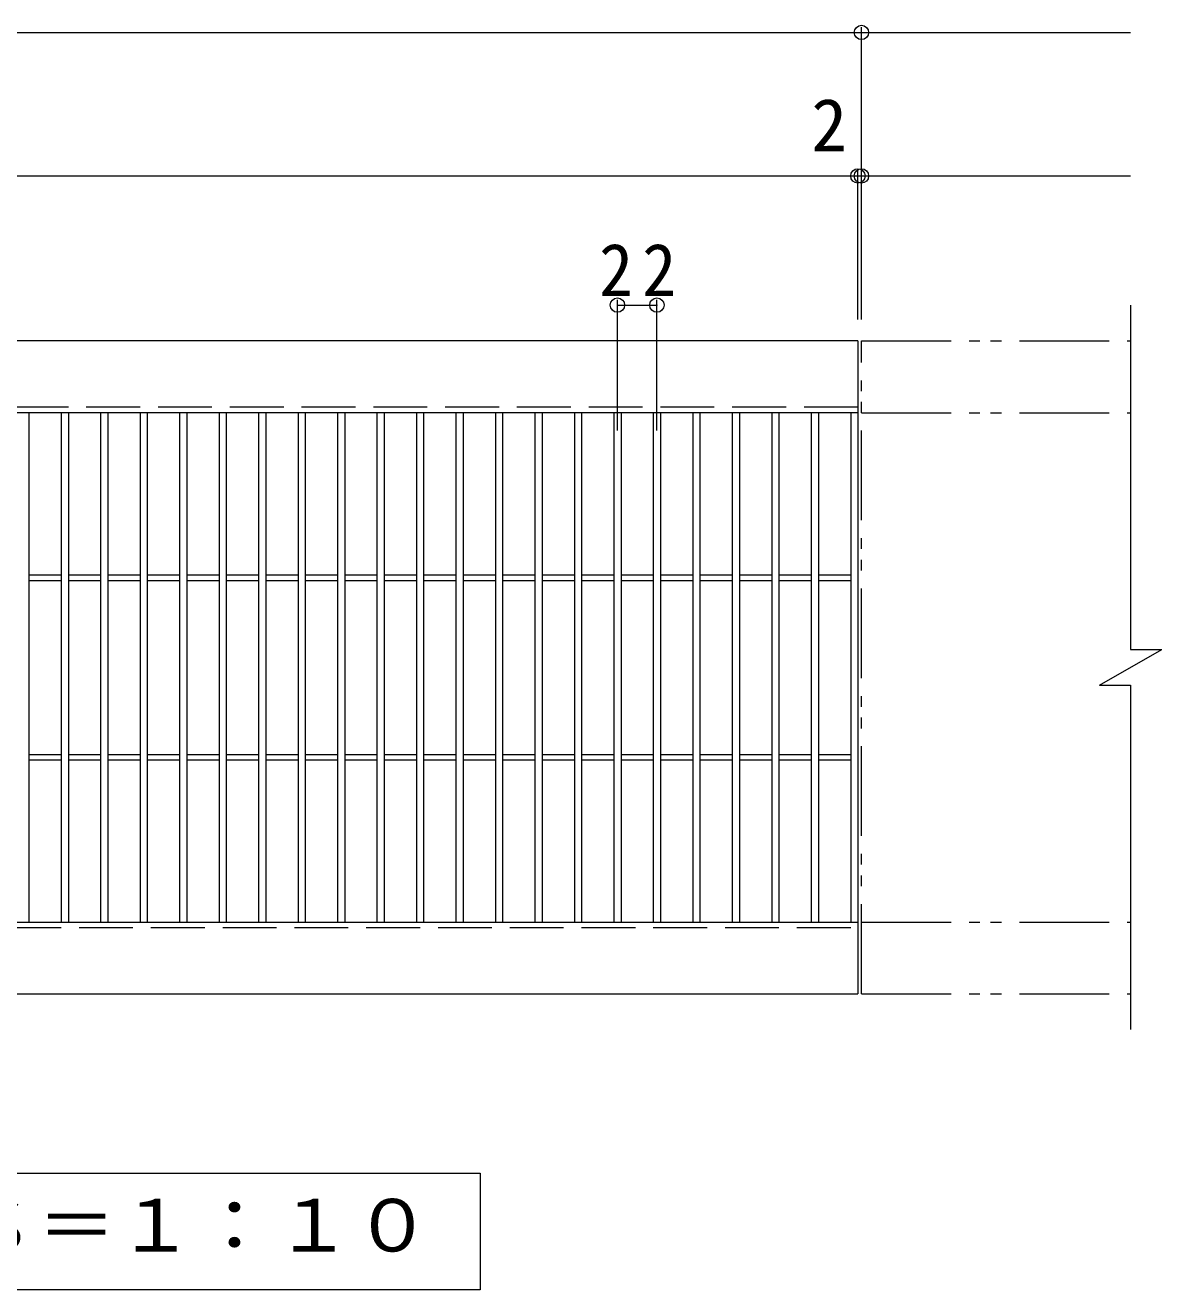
# Model space of a CAD drawing. Units: millimetres at full size, sheet at 1:10; details may follow other scales. Extents: x -1651 to 1789, y -1355 to 1163.
# Drawn here: x -905 to -271, y 427 to 1132 of the extents above; entities that cross this region are included whole.
import ezdxf
from ezdxf.enums import TextEntityAlignment as Align

# ---------------------------------------------------------------- set-up
doc = ezdxf.new("R2010")
doc.units = ezdxf.units.MM
doc.header["$LTSCALE"] = 10
doc.header["$PDMODE"] = 32
doc.header["$PDSIZE"] = 8
doc.linetypes.add('DASHED3', pattern=[4, 3, -1])
doc.linetypes.add('DOUBLE_CHAIN1', pattern=[8.8, 5, -1, 0.6, -0.6, 0.6, -1])
for name, color, linetype, lineweight in [('C-1', 2, 'Continuous', 9), ('C-2', 3, 'Continuous', 9), ('C-4', 7, 'Continuous', 9), ('C-5', 7, 'Continuous', 9)]:
    doc.layers.add(name, color=color, linetype=linetype, lineweight=lineweight)
doc.styles.add('ＭＳ ゴシック', font='')
doc.styles.get('ＭＳ ゴシック').set_extended_font_data('MS Gothic')

msp = doc.modelspace()

# ---------------------------------------------------------------- linework, layer by layer
at = {"layer": 'C-1'}
for p, q in [((-440.52, 956.48), (-1434.52, 956.48)), ((-440.52, 956.48), (-440.52, 916.48)), ((-440.52, 916.48), (-1434.52, 916.48)), ((-305.84, 764.48), (-271.2, 784.48)), ((-1434.52, 632.48), (-440.52, 632.48)), ((-440.52, 632.48), (-440.52, 592.48)), ((-1434.52, 592.48), (-440.52, 592.48))]:
    msp.add_line(p, q, dxfattribs=at)
at = {"layer": 'C-1', "linetype": 'DOUBLE_CHAIN1'}
for p, q in [((-438.52, 956.48), (-288.52, 956.48)), ((-438.52, 592.48), (-438.52, 956.48)), ((-438.52, 916.48), (-288.52, 916.48)), ((-438.52, 632.48), (-288.52, 632.48)), ((-438.52, 592.48), (-288.52, 592.48))]:
    msp.add_line(p, q, dxfattribs=at)
at = {"layer": 'C-1', "linetype": 'DASHED3'}
for p, q in [((-440.52, 919.48), (-1434.52, 919.48)), ((-1434.52, 629.48), (-440.52, 629.48))]:
    msp.add_line(p, q, dxfattribs=at)
at = {"layer": 'C-1'}
for points in [[(-288.52, 976.48), (-288.52, 784.48), (-271.2, 784.48)], [(-305.84, 764.48), (-288.52, 764.48), (-288.52, 572.48)]]:
    msp.add_lwpolyline(points, dxfattribs=at)
at = {"layer": 'C-2'}
for p, q in [((-902.52, 916.48), (-902.52, 632.48)), ((-884.52, 916.48), (-884.52, 632.48)), ((-880.52, 916.48), (-880.52, 632.48)), ((-862.52, 916.48), (-862.52, 632.48)), ((-858.52, 916.48), (-858.52, 632.48)), ((-840.52, 916.48), (-840.52, 632.48)), ((-836.52, 916.48), (-836.52, 632.48)), ((-818.52, 916.48), (-818.52, 632.48)), ((-814.52, 916.48), (-814.52, 632.48)), ((-796.52, 916.48), (-796.52, 632.48)), ((-792.52, 916.48), (-792.52, 632.48)), ((-774.52, 916.48), (-774.52, 632.48)), ((-770.52, 916.48), (-770.52, 632.48)), ((-752.52, 916.48), (-752.52, 632.48)), ((-748.52, 916.48), (-748.52, 632.48)), ((-730.52, 916.48), (-730.52, 632.48)), ((-726.52, 916.48), (-726.52, 632.48)), ((-708.52, 916.48), (-708.52, 632.48)), ((-704.52, 916.48), (-704.52, 632.48)), ((-686.52, 916.48), (-686.52, 632.48)), ((-682.52, 916.48), (-682.52, 632.48)), ((-664.52, 916.48), (-664.52, 632.48)), ((-660.52, 916.48), (-660.52, 632.48)), ((-642.52, 916.48), (-642.52, 632.48)), ((-638.52, 916.48), (-638.52, 632.48)), ((-620.52, 916.48), (-620.52, 632.48)), ((-616.52, 916.48), (-616.52, 632.48)), ((-598.52, 916.48), (-598.52, 632.48)), ((-594.52, 916.48), (-594.52, 632.48)), ((-576.52, 916.48), (-576.52, 632.48)), ((-572.52, 916.48), (-572.52, 632.48)), ((-554.52, 916.48), (-554.52, 632.48)), ((-550.52, 916.48), (-550.52, 632.48)), ((-532.52, 916.48), (-532.52, 632.48)), ((-528.52, 916.48), (-528.52, 632.48)), ((-510.52, 916.48), (-510.52, 632.48)), ((-506.52, 916.48), (-506.52, 632.48)), ((-488.52, 916.48), (-488.52, 632.48)), ((-484.52, 916.48), (-484.52, 632.48)), ((-466.52, 916.48), (-466.52, 632.48)), ((-462.52, 916.48), (-462.52, 632.48)), ((-444.52, 916.48), (-444.52, 632.48)), ((-440.52, 916.48), (-440.52, 632.48)), ((-902.52, 825.98), (-884.52, 825.98)), ((-880.52, 825.98), (-862.52, 825.98)), ((-858.52, 825.98), (-840.52, 825.98)), ((-836.52, 825.98), (-818.52, 825.98)), ((-814.52, 825.98), (-796.52, 825.98)), ((-792.52, 825.98), (-774.52, 825.98)), ((-770.52, 825.98), (-752.52, 825.98)), ((-748.52, 825.98), (-730.52, 825.98)), ((-726.52, 825.98), (-708.52, 825.98)), ((-704.52, 825.98), (-686.52, 825.98)), ((-682.52, 825.98), (-664.52, 825.98)), ((-660.52, 825.98), (-642.52, 825.98)), ((-638.52, 825.98), (-620.52, 825.98)), ((-616.52, 825.98), (-598.52, 825.98)), ((-594.52, 825.98), (-576.52, 825.98)), ((-572.52, 825.98), (-554.52, 825.98)), ((-550.52, 825.98), (-532.52, 825.98)), ((-528.52, 825.98), (-510.52, 825.98)), ((-506.52, 825.98), (-488.52, 825.98)), ((-484.52, 825.98), (-466.52, 825.98)), ((-462.52, 825.98), (-444.52, 825.98)), ((-902.52, 822.98), (-884.52, 822.98)), ((-880.52, 822.98), (-862.52, 822.98)), ((-858.52, 822.98), (-840.52, 822.98)), ((-836.52, 822.98), (-818.52, 822.98)), ((-814.52, 822.98), (-796.52, 822.98)), ((-792.52, 822.98), (-774.52, 822.98)), ((-770.52, 822.98), (-752.52, 822.98)), ((-748.52, 822.98), (-730.52, 822.98)), ((-726.52, 822.98), (-708.52, 822.98)), ((-704.52, 822.98), (-686.52, 822.98)), ((-682.52, 822.98), (-664.52, 822.98)), ((-660.52, 822.98), (-642.52, 822.98)), ((-638.52, 822.98), (-620.52, 822.98)), ((-616.52, 822.98), (-598.52, 822.98)), ((-594.52, 822.98), (-576.52, 822.98)), ((-572.52, 822.98), (-554.52, 822.98)), ((-550.52, 822.98), (-532.52, 822.98)), ((-528.52, 822.98), (-510.52, 822.98)), ((-506.52, 822.98), (-488.52, 822.98)), ((-484.52, 822.98), (-466.52, 822.98)), ((-462.52, 822.98), (-444.52, 822.98)), ((-902.52, 725.98), (-884.52, 725.98)), ((-902.52, 722.98), (-884.52, 722.98)), ((-880.52, 725.98), (-862.52, 725.98)), ((-880.52, 722.98), (-862.52, 722.98)), ((-858.52, 725.98), (-840.52, 725.98)), ((-858.52, 722.98), (-840.52, 722.98)), ((-836.52, 725.98), (-818.52, 725.98)), ((-836.52, 722.98), (-818.52, 722.98)), ((-814.52, 725.98), (-796.52, 725.98)), ((-814.52, 722.98), (-796.52, 722.98)), ((-792.52, 725.98), (-774.52, 725.98)), ((-792.52, 722.98), (-774.52, 722.98)), ((-770.52, 725.98), (-752.52, 725.98)), ((-770.52, 722.98), (-752.52, 722.98)), ((-748.52, 725.98), (-730.52, 725.98)), ((-748.52, 722.98), (-730.52, 722.98)), ((-726.52, 725.98), (-708.52, 725.98)), ((-726.52, 722.98), (-708.52, 722.98)), ((-704.52, 725.98), (-686.52, 725.98)), ((-704.52, 722.98), (-686.52, 722.98)), ((-682.52, 725.98), (-664.52, 725.98)), ((-682.52, 722.98), (-664.52, 722.98)), ((-660.52, 725.98), (-642.52, 725.98)), ((-660.52, 722.98), (-642.52, 722.98)), ((-638.52, 725.98), (-620.52, 725.98)), ((-638.52, 722.98), (-620.52, 722.98)), ((-616.52, 725.98), (-598.52, 725.98)), ((-616.52, 722.98), (-598.52, 722.98)), ((-594.52, 725.98), (-576.52, 725.98)), ((-594.52, 722.98), (-576.52, 722.98)), ((-572.52, 725.98), (-554.52, 725.98)), ((-572.52, 722.98), (-554.52, 722.98)), ((-550.52, 725.98), (-532.52, 725.98)), ((-550.52, 722.98), (-532.52, 722.98)), ((-528.52, 725.98), (-510.52, 725.98)), ((-528.52, 722.98), (-510.52, 722.98)), ((-506.52, 725.98), (-488.52, 725.98)), ((-506.52, 722.98), (-488.52, 722.98)), ((-484.52, 725.98), (-466.52, 725.98)), ((-484.52, 722.98), (-466.52, 722.98)), ((-462.52, 725.98), (-444.52, 725.98)), ((-462.52, 722.98), (-444.52, 722.98))]:
    msp.add_line(p, q, dxfattribs=at)
at = {"layer": 'C-4'}
for p, q in [((-1586.52, 1128.48), (-288.52, 1128.48)), ((-438.52, 968.48), (-438.52, 1131.48)), ((-440.52, 968.48), (-440.52, 1051.48)), ((-1586.52, 1048.48), (-288.52, 1048.48)), ((-574.52, 906.48), (-574.52, 979.48)), ((-574.52, 976.48), (-552.52, 976.48)), ((-552.52, 906.48), (-552.52, 979.48))]:
    msp.add_line(p, q, dxfattribs=at)
for p in [(-438.52, 1128.48), (-440.52, 1048.48), (-438.52, 1048.48), (-574.52, 976.48), (-552.52, 976.48)]:
    msp.add_point(p, dxfattribs=at)
at = {"layer": 'C-5'}
msp.add_lwpolyline([(-1226.02, 427.48), (-1226.02, 492.48), (-651.02, 492.48), (-651.02, 427.48)], close=True, dxfattribs=at)

# ---------------------------------------------------------------- texts
at = {"layer": 'C-4', "color": 2, "style": 'ＭＳ ゴシック'}
msp.add_text('2', height=29.33, dxfattribs=at).set_placement((-466.48, 1053.48), align=Align.BOTTOM_LEFT)
at = {"layer": 'C-4', "color": 2, "insert": (-584.77, 981.48), "char_height": 29.33, "attachment_point": 7, "style": 'ＭＳ ゴシック'}
msp.add_mtext('\\T1.27;\\W0.95;22', dxfattribs=at)
at = {"layer": 'C-5', "color": 2, "style": 'ＭＳ ゴシック', "width": 1.1}
msp.add_text('平面詳細図\u3000Ｓ＝１：１０', height=29.33, dxfattribs=at).set_placement((-1206.02, 439.98), align=Align.BOTTOM_LEFT)

doc.saveas('drawing.dxf')
